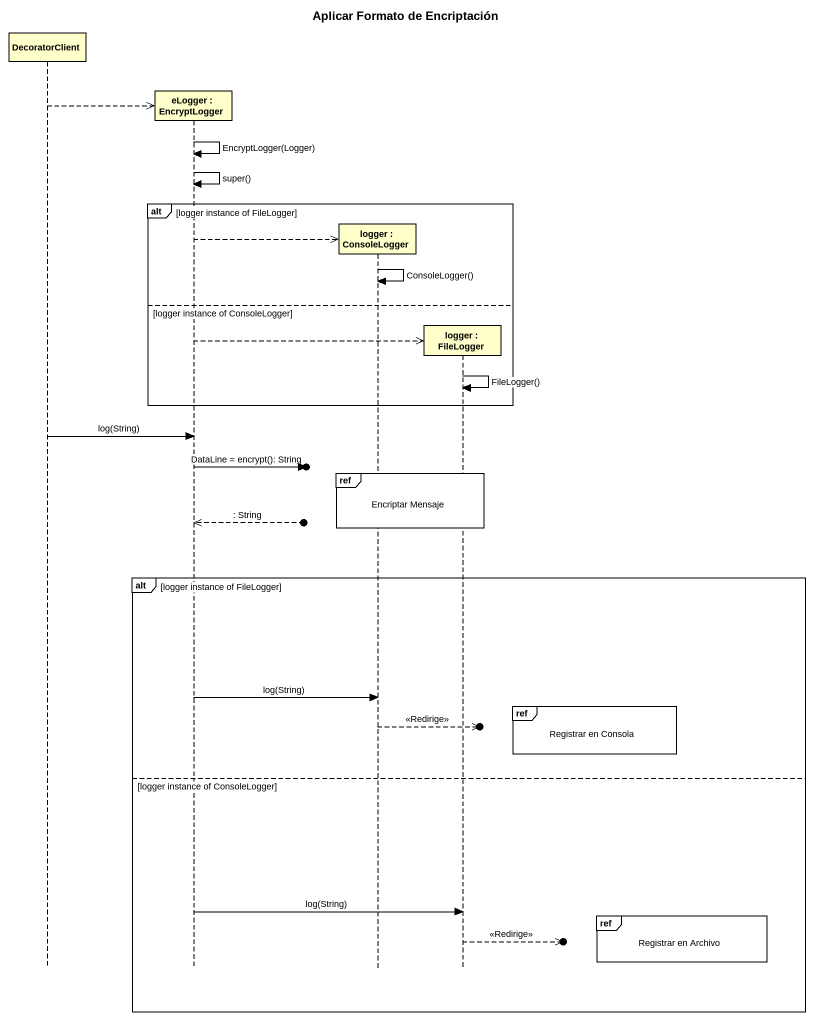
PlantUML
@startuml
title Aplicar Formato de Encriptación
hide footbox
participant DecoratorClient
participant "eLogger : EncryptLogger" as eLogger
participant "logger : ConsoleLogger" as logger
participant "logger : FileLogger" as logger_2

DecoratorClient -->> eLogger **
eLogger -> eLogger : EncryptLogger(Logger)
eLogger -> eLogger : super()
alt logger instance of FileLogger
  eLogger -->> logger **
  logger -> logger : ConsoleLogger()
else logger instance of ConsoleLogger
  eLogger -->> logger_2 **
  logger_2 -> logger_2 : FileLogger()
end
DecoratorClient -> eLogger : log(String)
eLogger ->o] : DataLine = encrypt(): String
ref over logger, logger_2 : Encriptar Mensaje
eLogger <<--o] : : String
alt logger instance of FileLogger
  eLogger -> logger : log(String)
  ref over logger_2 : Registrar en Consola
  logger -->>o] : <<Redirige>>
else logger instance of ConsoleLogger
  eLogger -> logger_2 : log(String)
  ref over logger_2 : Registrar en Archivo
  logger_2 -->>o] : <<Redirige>>
end
@enduml
